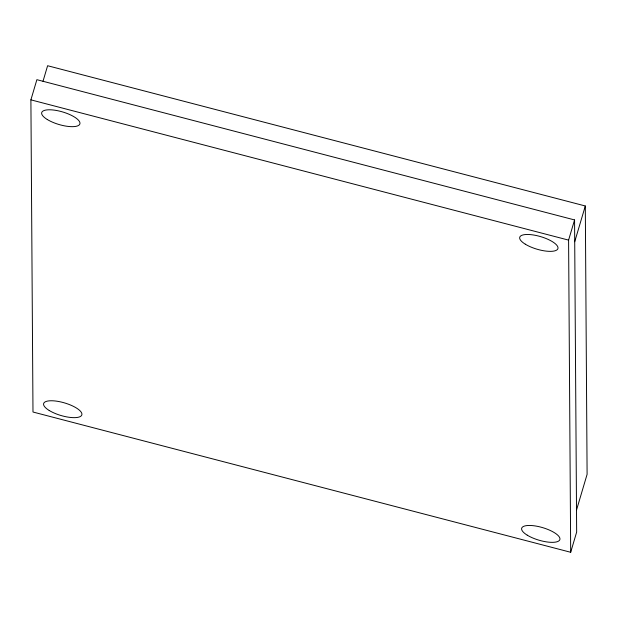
<?xml version="1.0" encoding="UTF-8"?>
<svg xmlns="http://www.w3.org/2000/svg" width="618" height="618" viewBox="0 0 618 618"><rect width="100%" height="100%" fill="white"/><g stroke="black" fill="none" stroke-linecap="round" stroke-linejoin="round"><path stroke-width="0.93" d="M30.9 99.853L36.879 79.683L574.57 219.938L576.656 532.098L570.684 552.276L32.986 412.021L30.9 99.853L568.591 240.116L570.684 552.276M42.997 81.306L47.609 65.724L585.308 205.979L587.1 474.33L576.509 510.082M568.591 240.116L574.57 219.938M574.717 241.731L585.308 205.979M47.269 119.498A19.907 6.543 16.5 0 0 79.336 124.821A19.907 6.543 16.5 0 0 55.79 110.359A19.907 6.543 16.5 0 0 47.269 119.498M49.216 410.483A19.907 6.543 16.5 0 0 81.282 415.806A19.907 6.543 16.5 0 0 57.737 401.337A19.907 6.543 16.5 0 0 49.216 410.483M527.254 535.18A19.907 6.543 16.5 0 0 559.313 540.503A19.907 6.543 16.5 0 0 535.775 526.034A19.907 6.543 16.5 0 0 527.254 535.18M525.308 244.195A19.907 6.543 16.5 0 0 557.366 249.517A19.907 6.543 16.5 0 0 533.828 235.049A19.907 6.543 16.5 0 0 525.308 244.195"/></g></svg>
